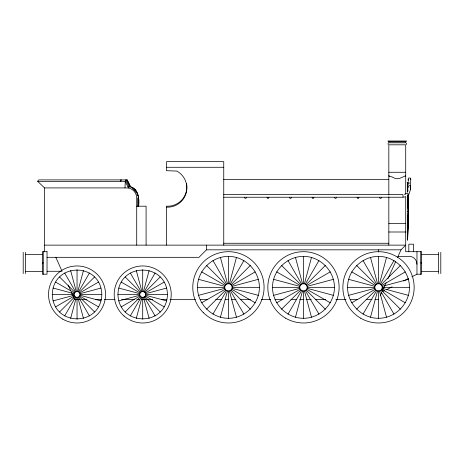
<?xml version="1.0" encoding="UTF-8"?>
<svg xmlns="http://www.w3.org/2000/svg" width="464" height="464" viewBox="0 0 464 464"><rect width="100%" height="100%" fill="white"/><g stroke="black" fill="none" stroke-linecap="round" stroke-linejoin="round"><path stroke-width="0.7" d="M407.589 239.453L408.523 211.364L408.001 195.054M407.589 236.547L408.523 211.364L407.908 194.816M408.198 181.424L408.233 178.623L408.732 177.979L410.275 178.043L410.727 178.721L410.588 189.382L408.923 194.242M408.221 184.423L409.207 183.373L409.12 182.723L408.233 183.181M410.698 179.539L410.727 178.721M138.643 206.207C139.397 199.079 138.806 189.115 130.535 186.714L127.171 179.899L38.895 179.899L38.077 180.496L37.758 181.465L44.596 187.914L124.99 187.914L125.367 179.899M407.589 231.925L408.523 211.364L407.781 195.06M410.588 189.382L410.617 188.709M407.589 225.904L408.523 211.364L407.589 196.829M407.589 218.892L408.523 211.364L407.589 203.841M52.287 294.466C53.163 261.992 100.932 261.992 101.807 294.466C100.932 326.946 53.163 326.946 52.287 294.466L74.049 294.466C73.898 290.615 80.197 290.615 80.052 294.466C80.197 298.323 73.898 298.323 74.049 294.466M117.943 294.466C118.819 261.992 166.593 261.992 167.469 294.466C166.593 326.946 118.819 326.946 117.943 294.466L139.705 294.466C139.56 290.615 145.853 290.615 145.708 294.466C145.853 298.323 139.56 298.323 139.705 294.466M197.484 287.338C197.38 270.773 211.868 256.285 228.433 256.389C245.004 256.285 259.492 270.773 259.388 287.338C259.492 303.908 245.004 318.397 228.433 318.292C211.868 318.397 197.38 303.908 197.484 287.338L224.686 287.338C224.501 282.518 232.371 282.518 232.186 287.338C232.371 292.158 224.501 292.158 224.686 287.338M272.519 287.338C272.414 270.773 286.909 256.285 303.473 256.389C320.038 256.285 334.532 270.773 334.428 287.338C334.532 303.908 320.038 318.397 303.473 318.292C286.909 318.397 272.414 303.908 272.519 287.338L299.721 287.338C299.541 282.518 307.406 282.518 307.226 287.338C307.406 292.158 299.541 292.158 299.721 287.338M347.559 287.338C347.455 270.773 361.943 256.285 378.508 256.389C395.079 256.285 409.567 270.773 409.463 287.338C409.567 303.908 395.079 318.397 378.508 318.292C361.943 318.397 347.455 303.908 347.559 287.338L374.761 287.338C374.576 292.158 382.446 292.158 382.261 287.338C382.446 282.518 374.576 282.518 374.761 287.338M70.638 318.385L76.27 297.366M77.824 291.572L83.456 270.553M136.294 318.385L141.926 297.366M143.48 291.572L149.112 270.553M220.423 317.237L227.464 290.963M229.407 283.719L236.449 257.445M295.464 317.237L302.505 290.963M304.442 283.719L311.483 257.445M370.498 317.237L377.539 290.963M379.482 283.719L386.524 257.445M388.159 143.115L388.159 144.49M406.377 144.49L406.377 143.115M246.361 197.374L245.972 198.325L244.87 198.279L244.58 197.299M268.871 197.374L268.482 198.325L267.38 198.279L267.09 197.299M291.38 197.374L290.998 198.325L289.896 198.279L289.6 197.299M313.896 197.374L313.507 198.325L312.405 198.279L312.11 197.299M336.406 197.374L336.017 198.325L334.915 198.279L334.625 197.299M358.916 197.374L358.527 198.325L357.425 198.279L357.135 197.299M381.425 197.374L381.043 198.325L379.941 198.279L379.645 197.299M380.213 295.771L381.634 292.627M382.22 291.346L386.1 282.767M387.892 278.812L395.659 261.661M397.451 257.706L401.024 249.823L405.71 245.131L44.596 245.131M64.664 315.914L75.545 297.07M78.549 291.868L89.43 273.023M130.326 315.914L141.207 297.07M144.205 291.868L155.086 273.023M212.959 314.145L226.56 290.592M230.312 284.09L243.913 260.536M287.999 314.145L301.6 290.592M305.347 284.09L318.948 260.536M363.034 314.145L376.635 290.592M380.387 284.09L393.988 260.536M405.426 176.111L405.71 175.723L399.771 178.35L397.271 178.704L395.084 178.425L392.068 176.935L389.598 176.372L388.826 175.723L389.116 176.111M410.193 187.439L410.727 186.261L409.515 185.478L408.233 186.163L408.651 187.381M59.537 311.976L74.924 296.589M79.17 292.349L94.557 276.962M125.193 311.976L140.58 296.589M144.826 292.349L160.213 276.962M401.024 249.823L206.497 249.823L198.992 257.323L47.032 257.323M206.55 309.227L225.782 289.994M231.089 284.687L250.322 265.454M281.584 309.227L300.823 289.994M306.124 284.687L325.363 265.454M356.625 309.227L375.857 289.994M381.164 284.687L400.397 265.454M406.296 193.488L407.444 193.117L408.517 194.23L408.042 195.292L407.346 195.269M405.71 141.769L406.638 141.015L387.898 141.015L388.826 141.769L405.71 141.769L405.71 142.79L388.826 142.79L388.826 141.769M55.605 306.849L74.449 295.968M79.646 292.97L98.49 282.089M121.261 306.849L140.105 295.968M145.307 292.97L164.152 282.089M201.631 302.818L225.185 289.217M231.687 285.464L255.241 271.863M276.666 302.818L300.225 289.217M306.721 285.464L330.281 271.863M351.706 302.818L375.26 289.217M381.762 285.464L405.316 271.863M382.556 291.676L384.47 290.708M386.384 289.739L392.115 286.827M403.587 281.004L408.685 278.412M411.87 276.799L416.968 274.207L421.66 274.207L421.66 251.697L405.71 251.697L405.71 196.411M404.405 194.364L405.756 193.83M53.128 300.875L74.147 295.243M79.947 293.695L100.966 288.057M118.784 300.875L139.809 295.243M145.603 293.695L166.622 288.057M198.54 295.353L224.814 288.312M232.058 286.369L258.332 279.328M273.574 295.353L299.848 288.312M307.098 286.369L333.372 279.328M348.615 295.353L374.889 288.312M382.133 286.369L408.407 279.328M405.055 196.916L403.158 197.235L223.747 197.235M166.53 167.278L223.747 167.278M388.826 172.272L405.71 172.272M223.747 179.475L388.826 179.475M37.758 181.465L125.257 181.465L128.482 187.99A10.196 10.196 0 0 1 136.712 198L136.712 245.131M407.079 182.723L408.442 182.723M223.747 194.613L402.938 194.613L403.042 196.985M136.712 206.207L146.09 206.207L146.09 245.131M407.589 211.364L408.523 211.364L407.589 240.439L407.589 195.489M388.826 223.561L405.71 223.561M388.826 232L405.71 232M223.747 243.258L388.826 243.258M25.462 254.51L42.34 254.51M421.66 254.51L438.538 254.51M398.048 256.389L407.508 256.389A7.998 7.998 0 0 1 416.968 264.254M42.34 262.955L43.28 262.955M420.72 262.955L421.66 262.955M47.032 271.283L61.341 271.283M25.462 271.394L42.34 271.394M421.66 271.394L438.538 271.394M232.186 287.338L259.388 287.338M307.226 287.338L334.428 287.338M382.261 287.338L409.463 287.338M80.052 294.466L101.807 294.466M145.708 294.466L167.469 294.466M75.33 299.535L80.4 299.535M81.844 299.535L86.907 299.535M95.59 299.535L101.384 299.535M104.278 299.535L115.13 299.535M121.643 299.535L134.664 299.535M136.834 299.535L139.728 299.535M141.178 299.535L152.755 299.535M161.437 299.535L166.501 299.535M170.12 299.535L195.448 299.535M200.512 299.535L207.744 299.535M215.708 299.535L221.496 299.535M225.115 299.535L228.729 299.535M231.623 299.535L235.967 299.535M240.306 299.535L250.438 299.535M261.29 299.535L270.698 299.535M275.042 299.535L282.999 299.535M290.957 299.535L296.745 299.535M299.64 299.535L303.984 299.535M306.153 299.535L311.216 299.535M315.561 299.535L325.687 299.535M335.82 299.535L345.953 299.535M350.291 299.535L357.529 299.535M366.212 299.535L372 299.535M374.895 299.535L378.508 299.535M124.99 187.914L128.482 187.99L128.841 187.172L128.708 186.661L128.134 186.644M130.535 186.714L129.201 187.189L125.895 180.496L126.626 179.899L129.984 186.702C138.492 188.86 139.316 198.975 138.458 206.207M348.615 279.328L374.889 286.369M382.133 288.312L408.407 295.353M273.574 279.328L299.848 286.369M307.098 288.312L333.372 295.353M198.54 279.328L224.814 286.369M232.058 288.312L258.332 295.353M118.784 288.057L139.809 293.695M145.603 295.243L166.622 300.875M53.128 288.057L74.147 293.695M79.947 295.243L100.966 300.875M351.706 271.863L375.26 285.464M381.762 289.217L405.316 302.818M276.666 271.863L300.225 285.464M306.721 289.217L330.281 302.818M201.631 271.863L225.185 285.464M231.687 289.217L255.241 302.818M121.261 282.089L140.105 292.97M145.307 295.968L164.152 306.849M55.605 282.089L74.449 292.97M79.646 295.968L98.49 306.849M134.543 189.689L135.558 190.559M132.269 188.361L135.181 190.872L136.445 193.099M356.625 265.454L375.857 284.687M381.164 289.994L400.397 309.227M281.584 265.454L300.823 284.687M306.124 289.994L325.363 309.227M206.55 265.454L225.782 284.687M231.089 289.994L250.322 309.227M125.193 276.962L140.58 292.349M144.826 296.589L160.213 311.976M59.537 276.962L74.924 292.349M79.17 296.589L94.557 311.976M408.198 179.435L408.651 180.113M363.034 260.536L376.635 284.09M380.387 290.592L393.988 314.145M287.999 260.536L301.6 284.09M305.347 290.592L318.948 314.145M212.959 260.536L226.56 284.09M230.312 290.592L243.913 314.145M130.326 273.023L141.207 291.868M144.205 297.07L155.086 315.914M64.664 273.023L75.545 291.868M78.549 297.07L89.43 315.914M130.338 186.615L127.171 179.899M55.848 257.323L62.054 271.283M68.185 285.082L70.812 290.992M71.398 292.308L74.611 299.535M370.498 257.445L377.539 283.719M379.482 290.963L386.524 317.237M295.464 257.445L302.505 283.719M304.442 290.963L311.483 317.237M220.423 257.445L227.464 283.719M229.407 290.963L236.449 317.237M136.294 270.553L141.926 291.572M143.48 297.366L149.112 318.385M70.638 270.553L76.27 291.572M77.824 297.366L83.456 318.385M137.077 194.213L137.292 195.443M407.589 186.186L407.775 191.22M407.85 191.203L407.589 182.288L407.589 183.28M440.8 252.317L440.8 273.592M438.538 252.317L438.538 273.592M420.72 251.697L420.72 274.207M416.968 251.697L416.968 274.207M413.517 251.697L413.517 244.192L408.825 244.192L408.825 251.697M407.589 183.86L407.589 192.142M405.71 194.149L405.71 144.814L388.826 144.814L388.826 194.979M388.826 196.817L388.826 245.131M378.508 249.823L378.508 251.981M378.508 256.308L378.508 283.684M378.508 290.887L378.508 318.292M303.473 256.389L303.473 283.591M303.473 291.09L303.473 318.292M228.433 256.389L228.433 283.591M228.433 291.09L228.433 318.292M223.747 245.131L223.747 161.652L166.53 161.652L166.53 170.706L176.825 171.065A19.227 19.227 0 0 1 166.53 207.141M206.497 245.131L206.497 249.823M166.53 245.131L166.53 206.207A19.227 19.227 0 0 0 186.818 188.024M142.703 269.706L142.703 291.467M142.703 297.47L142.703 319.232M137.721 197.913L137.721 206.207M121.504 179.899L121.504 180.496M120.57 179.899L120.57 181.465M77.047 269.706L77.047 291.467M77.047 297.47L77.047 319.232M44.596 187.914L44.596 251.697M43.28 251.697L43.28 274.207M25.462 252.317L25.462 273.592M23.2 252.317L23.2 273.592M186.563 183.721A19.227 19.227 0 0 1 186.841 187.311M47.032 251.697L42.34 251.697L42.34 274.207L47.032 274.207L47.032 251.697M62.791 319.162A28.513 28.513 0 0 0 105.56 294.466A28.513 28.513 0 0 0 62.791 269.775A28.513 28.513 0 0 0 62.791 319.162M124.027 316.013A28.513 28.513 0 0 0 170.706 299.872A28.513 28.513 0 0 0 133.388 267.519A28.513 28.513 0 0 0 124.027 316.013M360.69 318.205A35.641 35.641 0 0 0 414.155 287.338A35.641 35.641 0 0 0 360.69 256.47A35.641 35.641 0 0 0 360.69 318.205M285.65 318.205A35.641 35.641 0 0 0 339.114 287.338A35.641 35.641 0 0 0 285.65 256.47A35.641 35.641 0 0 0 285.65 318.205M203.232 312.545A35.641 35.641 0 0 0 262.862 296.566A35.641 35.641 0 0 0 219.211 252.909A35.641 35.641 0 0 0 203.232 312.545"/></g></svg>
